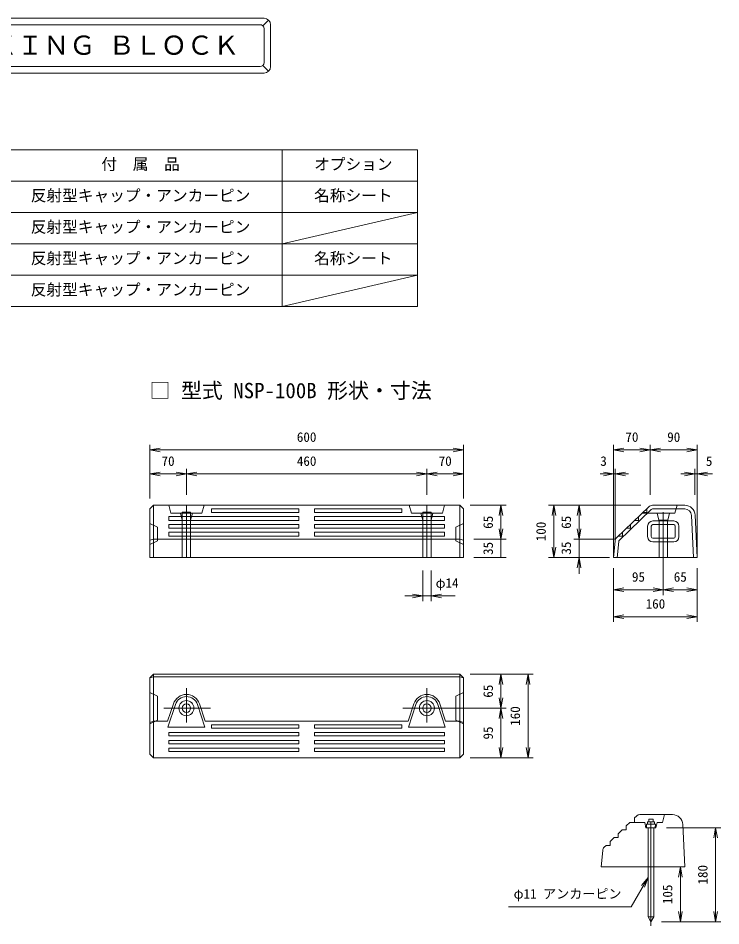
# Model space of a CAD drawing. Units: millimetres, scale not verified. Extents: x 906 to 3469, y 453 to 2189.
# Drawn here: x 2125 to 3469, y 453 to 2189 of the extents above; entities that cross this region are included whole.
import ezdxf
from ezdxf.enums import TextEntityAlignment as Align

# ---------------------------------------------------------------- set-up
doc = ezdxf.new("R2010")
doc.units = ezdxf.units.MM
doc.header["$LTSCALE"] = 10
doc.layers.add('0_2', color=4, linetype='Continuous', lineweight=18)
doc.styles.add('ＭＳ ゴシック-5.0-0.0', font='')
doc.styles.get('ＭＳ ゴシック-5.0-0.0').set_extended_font_data('ＭＳ ゴシック-5.0-0.0')

msp = doc.modelspace()

# ---------------------------------------------------------------- linework, layer by layer
at = {"layer": '0_2'}
for p, q in [((1745.37, 2189.14), (2594.86, 2189.14)), ((1752.87, 2176.64), (2587.36, 2176.64)), ((2592.66, 2174.45), (2603.69, 2185.48)), ((2607.36, 2176.64), (2607.36, 2096.64)), ((2594.86, 2104.14), (2594.86, 2169.14)), ((1745.37, 2084.14), (2594.86, 2084.14)), ((1752.87, 2096.64), (2587.36, 2096.64)), ((2592.66, 2098.84), (2603.69, 2087.8)), ((1435.05, 1937.33), (2888.53, 1937.33)), ((2629.28, 1937.33), (2629.28, 1637.33)), ((2888.53, 1937.33), (2888.53, 1637.33)), ((1435.05, 1877.33), (2888.53, 1877.33)), ((1709.17, 1817.33), (2888.53, 1817.33)), ((2888.53, 1817.33), (2629.28, 1757.33)), ((1435.05, 1757.33), (2888.53, 1757.33)), ((1709.17, 1697.33), (2888.53, 1697.33)), ((2888.53, 1697.33), (2629.28, 1637.33)), ((1435.05, 1637.33), (2888.53, 1637.33)), ((2376.43, 1270.4), (2376.43, 1373.24)), ((2976.43, 1270.4), (2976.43, 1373.24)), ((3263.52, 1157.4), (3263.52, 1373.24)), ((3333.52, 1277.4), (3333.52, 1373.24)), ((3423.52, 1157.4), (3423.52, 1373.24)), ((2376.43, 1363.24), (2396.13, 1366.71)), ((2376.43, 1363.24), (2396.13, 1359.76)), ((2376.43, 1363.24), (2976.43, 1363.24)), ((2976.43, 1363.24), (2956.74, 1366.71)), ((2976.43, 1363.24), (2956.74, 1359.76)), ((3263.52, 1363.24), (3283.22, 1366.71)), ((3263.52, 1363.24), (3283.22, 1359.76)), ((3263.52, 1363.24), (3333.52, 1363.24)), ((3333.52, 1363.24), (3313.83, 1366.71)), ((3333.52, 1363.24), (3313.83, 1359.76)), ((3333.52, 1363.24), (3353.22, 1366.71)), ((3333.52, 1363.24), (3353.22, 1359.76)), ((3333.52, 1363.24), (3423.52, 1363.24)), ((3423.52, 1363.24), (3403.83, 1366.71)), ((3423.52, 1363.24), (3403.83, 1359.76)), ((2376.43, 1317.31), (2396.13, 1320.78)), ((2446.43, 1317.31), (2426.74, 1320.78)), ((2446.43, 1277.4), (2446.43, 1327.31)), ((2446.43, 1317.31), (2466.13, 1320.78)), ((2906.43, 1317.31), (2886.74, 1320.78)), ((2906.43, 1277.4), (2906.43, 1327.31)), ((2906.43, 1317.31), (2926.13, 1320.78)), ((2976.43, 1317.31), (2956.74, 1320.78)), ((3263.52, 1317.31), (3243.83, 1320.78)), ((3266.52, 1192.4), (3266.52, 1327.31)), ((3266.52, 1317.31), (3286.22, 1320.78)), ((3418.52, 1317.31), (3398.83, 1320.78)), ((3418.52, 1277.4), (3418.52, 1327.31)), ((3423.52, 1317.31), (3443.22, 1320.78)), ((2376.43, 1317.31), (2396.13, 1313.83)), ((2446.43, 1317.31), (2376.43, 1317.31)), ((2446.43, 1317.31), (2426.74, 1313.83)), ((2446.43, 1317.31), (2466.13, 1313.83)), ((2906.43, 1317.31), (2446.43, 1317.31)), ((2906.43, 1317.31), (2886.74, 1313.83)), ((2906.43, 1317.31), (2926.13, 1313.83)), ((2906.43, 1317.31), (2976.43, 1317.31)), ((2976.43, 1317.31), (2956.74, 1313.83)), ((3263.52, 1317.31), (3238.01, 1317.31)), ((3263.52, 1317.31), (3243.83, 1313.83)), ((3266.52, 1317.31), (3263.52, 1317.31)), ((3266.52, 1317.31), (3286.22, 1313.83)), ((3266.52, 1317.31), (3291.84, 1317.31)), ((3392.16, 1317.31), (3418.52, 1317.31)), ((3418.52, 1317.31), (3398.83, 1313.83)), ((3418.52, 1317.31), (3423.52, 1317.31)), ((3423.52, 1317.31), (3452.42, 1317.31)), ((3423.52, 1317.31), (3443.22, 1313.83)), ((2383.43, 1257.4), (2383.43, 1157.4)), ((2416.66, 1242.4), (2412.64, 1257.4)), ((2446.43, 1257.4), (2446.43, 1157.4)), ((2476.21, 1242.4), (2480.23, 1257.4)), ((2494.42, 1243.4), (2494.42, 1250.9)), ((2494.42, 1250.9), (2661.43, 1250.9)), ((2661.43, 1243.4), (2661.43, 1250.9)), ((2858.45, 1250.9), (2691.43, 1250.9)), ((2691.43, 1243.4), (2691.43, 1250.9)), ((2858.45, 1243.4), (2858.45, 1250.9)), ((2876.66, 1242.4), (2872.64, 1257.4)), ((2906.43, 1257.4), (2906.43, 1157.4)), ((2936.21, 1242.4), (2940.23, 1257.4)), ((2969.43, 1257.4), (2969.43, 1157.4)), ((2989.43, 1257.4), (3058.09, 1257.4)), ((3048.09, 1257.4), (3044.62, 1237.71)), ((3048.09, 1257.4), (3051.56, 1237.71)), ((3048.09, 1257.4), (3048.09, 1192.4)), ((3139.22, 1257.4), (3315.83, 1257.4)), ((3149.22, 1257.4), (3145.75, 1237.71)), ((3149.22, 1257.4), (3152.69, 1237.71)), ((3149.22, 1257.4), (3149.22, 1157.4)), ((3197.44, 1257.4), (3193.97, 1237.71)), ((3197.44, 1257.4), (3200.91, 1237.71)), ((3197.44, 1192.4), (3197.44, 1257.4)), ((3326.82, 1250.9), (3326.82, 1243.4)), ((3337.58, 1250.4), (3399.34, 1250.4)), ((3380.73, 1242.4), (3384.75, 1257.4)), ((2412.64, 1228.4), (2412.64, 1235.9)), ((2412.64, 1235.9), (2661.43, 1235.9)), ((2416.66, 1242.4), (2476.21, 1242.4)), ((2438.43, 1229.04), (2434.85, 1242.4)), ((2454.43, 1244.04), (2438.43, 1244.04)), ((2438.43, 1157.4), (2438.43, 1244.04)), ((2454.43, 1157.4), (2454.43, 1244.04)), ((2454.43, 1229.04), (2458.01, 1242.4)), ((2494.42, 1243.4), (2661.43, 1243.4)), ((2661.43, 1228.4), (2661.43, 1235.9)), ((2858.45, 1243.4), (2691.43, 1243.4)), ((2691.43, 1228.4), (2691.43, 1235.9)), ((2940.23, 1235.9), (2691.43, 1235.9)), ((2936.21, 1242.4), (2876.66, 1242.4)), ((2898.43, 1229.04), (2894.85, 1242.4)), ((2898.43, 1244.04), (2914.43, 1244.04)), ((2898.43, 1157.4), (2898.43, 1244.04)), ((2914.43, 1157.4), (2914.43, 1244.04)), ((2914.43, 1229.04), (2918.01, 1242.4)), ((2940.23, 1228.4), (2940.23, 1235.9)), ((3335.49, 1249.55), (3274.08, 1189.98)), ((3311.36, 1235.9), (3311.36, 1228.4)), ((3318.06, 1242.4), (3380.73, 1242.4)), ((3319.09, 1243.4), (3326.82, 1243.4)), ((3346.94, 1242.4), (3349.68, 1229.04)), ((3358.52, 1157.4), (3358.52, 1244.15)), ((3370.1, 1242.4), (3367.36, 1229.04)), ((3412.48, 1238.05), (3416.52, 1157.4)), ((2376.43, 1222.4), (2391.43, 1215.4)), ((2391.43, 1215.4), (2391.43, 1189.4)), ((2412.64, 1228.4), (2661.43, 1228.4)), ((2412.64, 1213.4), (2412.64, 1220.9)), ((2412.64, 1220.9), (2661.43, 1220.9)), ((2661.43, 1213.4), (2661.43, 1220.9)), ((2940.23, 1228.4), (2691.43, 1228.4)), ((2940.23, 1220.9), (2691.43, 1220.9)), ((2691.43, 1213.4), (2691.43, 1220.9)), ((2940.23, 1213.4), (2940.23, 1220.9)), ((2976.43, 1222.4), (2961.43, 1215.4)), ((2961.43, 1215.4), (2961.43, 1189.4)), ((3295.9, 1220.9), (3295.9, 1213.4)), ((3303.63, 1228.4), (3311.36, 1228.4)), ((3328.52, 1197.4), (3328.52, 1217.4)), ((3335.52, 1197.4), (3335.52, 1217.4)), ((3338.52, 1227.4), (3378.52, 1227.4)), ((3338.52, 1220.4), (3378.52, 1220.4)), ((3349.68, 1229.04), (3367.36, 1229.04)), ((3350.52, 1157.4), (3350.52, 1229.04)), ((3366.52, 1157.4), (3366.52, 1229.04)), ((3381.52, 1197.4), (3381.52, 1217.4)), ((3388.52, 1197.4), (3388.52, 1217.4)), ((2412.64, 1213.4), (2661.43, 1213.4)), ((2412.64, 1198.4), (2412.64, 1205.9)), ((2412.64, 1205.9), (2661.43, 1205.9)), ((2412.64, 1198.4), (2661.43, 1198.4)), ((2661.43, 1198.4), (2661.43, 1205.9)), ((2940.23, 1213.4), (2691.43, 1213.4)), ((2940.23, 1205.9), (2691.43, 1205.9)), ((2691.43, 1198.4), (2691.43, 1205.9)), ((2940.23, 1198.4), (2691.43, 1198.4)), ((2940.23, 1198.4), (2940.23, 1205.9)), ((3048.09, 1192.4), (3044.62, 1212.1)), ((3048.09, 1192.4), (3051.56, 1212.1)), ((3197.44, 1192.4), (3193.97, 1212.1)), ((3197.44, 1192.4), (3200.91, 1212.1)), ((3272.71, 1198.4), (3280.44, 1198.4)), ((3280.44, 1205.9), (3280.44, 1198.4)), ((3288.17, 1213.4), (3295.9, 1213.4)), ((2391.43, 1189.4), (2376.43, 1182.4)), ((2961.43, 1189.4), (2976.43, 1182.4)), ((2996.43, 1192.4), (3058.09, 1192.4)), ((3048.09, 1192.4), (3048.09, 1157.4)), ((3187.44, 1192.4), (3266.52, 1192.4)), ((3197.44, 1157.4), (3197.44, 1192.4)), ((3273.18, 1188.08), (3270.5, 1156.8)), ((3338.52, 1194.4), (3378.52, 1194.4)), ((3338.52, 1187.4), (3378.52, 1187.4)), ((3149.22, 1157.4), (3145.75, 1177.1)), ((3149.22, 1157.4), (3152.69, 1177.1)), ((2996.43, 1157.4), (3058.09, 1157.4)), ((3139.22, 1157.4), (3255.71, 1157.4)), ((3197.44, 1157.4), (3193.97, 1137.71)), ((3197.44, 1157.4), (3197.44, 1126.43)), ((3197.44, 1157.4), (3200.91, 1137.71)), ((3358.52, 1085.78), (3358.52, 1157.4)), ((2898.43, 1074.09), (2898.43, 1132.4)), ((2914.43, 1074.09), (2914.43, 1132.4)), ((3263.52, 1034.26), (3263.52, 1137.4)), ((3423.52, 1034.26), (3423.52, 1137.4)), ((3263.52, 1095.78), (3283.22, 1099.25)), ((3263.52, 1095.78), (3283.22, 1092.31)), ((3263.52, 1095.78), (3358.52, 1095.78)), ((3358.52, 1095.78), (3338.83, 1099.25)), ((3358.52, 1095.78), (3338.83, 1092.31)), ((3358.52, 1095.78), (3378.22, 1099.25)), ((3358.52, 1095.78), (3378.22, 1092.31)), ((3358.52, 1095.78), (3423.52, 1095.78)), ((3423.52, 1095.78), (3403.83, 1099.25)), ((3423.52, 1095.78), (3403.83, 1092.31)), ((2898.43, 1084.09), (2864.46, 1084.09)), ((2898.43, 1084.09), (2878.74, 1087.57)), ((2898.43, 1084.09), (2878.74, 1080.62)), ((2898.43, 1084.09), (2914.43, 1084.09)), ((2914.43, 1084.09), (2934.13, 1087.57)), ((2914.43, 1084.09), (2960.59, 1084.09)), ((2914.43, 1084.09), (2934.13, 1080.62)), ((3263.52, 1044.26), (3283.22, 1047.73)), ((3263.52, 1044.26), (3283.22, 1040.78)), ((3263.52, 1044.26), (3423.52, 1044.26)), ((3423.52, 1044.26), (3403.83, 1047.73)), ((3423.52, 1044.26), (3403.83, 1040.78)), ((2383.43, 929.4), (2376.4, 927.52)), ((2383.43, 774.4), (2383.43, 934.4)), ((2383.43, 929.4), (2676.43, 929.4)), ((2969.43, 929.4), (2676.43, 929.4)), ((2969.43, 774.4), (2969.43, 934.4)), ((2969.43, 929.4), (2976.46, 927.52)), ((2989.43, 934.4), (3109.89, 934.4)), ((3048.09, 934.4), (3044.62, 914.71)), ((3048.09, 934.4), (3051.56, 914.71)), ((3048.09, 934.4), (3048.09, 869.4)), ((3099.89, 934.4), (3096.42, 914.71)), ((3099.89, 934.4), (3103.36, 914.71)), ((3099.89, 934.4), (3099.89, 774.4)), ((2446.43, 842.26), (2446.43, 907.85)), ((2906.43, 842.26), (2906.43, 907.85)), ((2376.43, 899.4), (2391.43, 892.4)), ((2391.43, 892.4), (2391.43, 846.4)), ((2976.43, 899.4), (2961.43, 892.4)), ((2961.43, 892.4), (2961.43, 846.4)), ((3048.09, 869.4), (3044.62, 889.1)), ((3048.09, 869.4), (3051.56, 889.1)), ((2492.48, 869.4), (2403.25, 869.4)), ((2411.23, 833.27), (2425.33, 876.32)), ((2481.64, 833.27), (2467.54, 876.32)), ((2860.38, 869.4), (3058.09, 869.4)), ((2871.23, 833.27), (2885.33, 876.32)), ((2941.64, 833.27), (2927.54, 876.32)), ((3048.09, 869.4), (3044.62, 849.71)), ((3048.09, 869.4), (3051.56, 849.71)), ((3048.09, 869.4), (3048.09, 774.4)), ((2391.43, 846.4), (2376.43, 839.4)), ((2494.42, 837.56), (2661.43, 837.56)), ((2494.42, 831.25), (2494.42, 837.56)), ((2661.43, 831.25), (2661.43, 837.56)), ((2691.43, 831.25), (2691.43, 837.56)), ((2858.45, 837.56), (2691.43, 837.56)), ((2858.45, 831.25), (2858.45, 837.56)), ((2961.43, 846.4), (2976.43, 839.4)), ((2411.23, 833.27), (2481.64, 833.27)), ((2412.64, 822.56), (2661.43, 822.56)), ((2412.64, 816.25), (2412.64, 822.56)), ((2412.64, 816.25), (2661.43, 816.25)), ((2494.42, 831.25), (2661.43, 831.25)), ((2661.43, 816.25), (2661.43, 822.56)), ((2858.45, 831.25), (2691.43, 831.25)), ((2940.23, 822.56), (2691.43, 822.56)), ((2691.43, 816.25), (2691.43, 822.56)), ((2940.23, 816.25), (2691.43, 816.25)), ((2941.64, 833.27), (2871.23, 833.27)), ((2940.23, 816.25), (2940.23, 822.56)), ((2412.64, 807.56), (2661.43, 807.56)), ((2412.64, 801.25), (2412.64, 807.56)), ((2412.64, 801.25), (2661.43, 801.25)), ((2661.43, 801.25), (2661.43, 807.56)), ((2940.23, 807.56), (2691.43, 807.56)), ((2691.43, 801.25), (2691.43, 807.56)), ((2940.23, 801.25), (2691.43, 801.25)), ((2940.23, 801.25), (2940.23, 807.56)), ((2412.64, 792.56), (2661.43, 792.56)), ((2412.64, 786.25), (2412.64, 792.56)), ((2412.64, 786.25), (2661.43, 786.25)), ((2661.43, 786.25), (2661.43, 792.56)), ((2940.23, 792.56), (2691.43, 792.56)), ((2691.43, 786.25), (2691.43, 792.56)), ((2940.23, 786.25), (2691.43, 786.25)), ((2940.23, 786.25), (2940.23, 792.56)), ((3048.09, 774.4), (3044.62, 794.1)), ((3048.09, 774.4), (3051.56, 794.1)), ((3099.89, 774.4), (3096.42, 794.1)), ((3099.89, 774.4), (3103.36, 794.1)), ((2989.43, 774.4), (3109.89, 774.4)), ((3303.18, 659.31), (3306.97, 662.99)), ((3313.93, 665.81), (3375.85, 665.81)), ((3357.09, 650.81), (3361.11, 665.81)), ((3287.72, 644.31), (3294.42, 650.81)), ((3287.72, 644.31), (3287.72, 636.81)), ((3294.42, 650.81), (3323.3, 650.81)), ((3303.18, 659.31), (3303.18, 651.81)), ((3323.3, 650.81), (3325.35, 640.81)), ((3326.58, 640.81), (3326.21, 647.48)), ((3326.21, 647.48), (3343.54, 647.48)), ((3328.21, 652.14), (3328.21, 647.48)), ((3328.21, 652.14), (3341.54, 652.14)), ((3330.71, 656.81), (3339.05, 656.81)), ((3330.71, 656.81), (3330.71, 652.14)), ((3334.88, 565.81), (3334.88, 652.56)), ((3334.88, 453.03), (3334.88, 650.81)), ((3339.05, 656.81), (3339.05, 652.14)), ((3341.54, 652.14), (3341.54, 647.48)), ((3343.54, 647.48), (3343.18, 640.81)), ((3346.46, 650.81), (3344.41, 640.81)), ((3346.46, 650.81), (3357.09, 650.81)), ((3395.83, 646.81), (3399.88, 565.81)), ((3272.25, 629.31), (3279.99, 636.81)), ((3272.25, 629.31), (3272.25, 621.81)), ((3279.99, 636.81), (3287.72, 636.81)), ((3325.35, 640.81), (3344.41, 640.81)), ((3329.54, 640.81), (3329.54, 470.05)), ((3340.21, 640.81), (3340.21, 470.05)), ((3364.41, 640.81), (3468.56, 640.81)), ((3458.56, 640.81), (3455.08, 621.11)), ((3458.56, 640.81), (3462.03, 621.11)), ((3458.56, 460.81), (3458.56, 640.81)), ((3256.79, 614.31), (3264.52, 621.81)), ((3256.79, 614.31), (3256.79, 606.81)), ((3264.52, 621.81), (3272.25, 621.81)), ((3242.56, 597.09), (3239.88, 565.81)), ((3245.56, 603.41), (3249.06, 606.81)), ((3249.06, 606.81), (3256.79, 606.81)), ((3239.88, 565.81), (3399.88, 565.81)), ((3391.31, 565.81), (3387.84, 546.11)), ((3391.31, 565.81), (3394.79, 546.11)), ((3391.31, 565.81), (3391.31, 460.81)), ((3329.54, 545.81), (3297.13, 489.66)), ((3329.54, 545.81), (3316.69, 530.49)), ((3329.54, 545.81), (3322.7, 527.02)), ((3062.21, 489.66), (3297.13, 489.66)), ((3334.88, 460.81), (3329.54, 470.05)), ((3340.21, 470.05), (3329.54, 470.05)), ((3334.88, 460.81), (3340.21, 470.05)), ((3391.31, 460.81), (3387.84, 480.51)), ((3391.31, 460.81), (3394.79, 480.51)), ((3458.56, 460.81), (3455.08, 480.51)), ((3458.56, 460.81), (3462.03, 480.51)), ((3354.88, 460.81), (3468.56, 460.81))]:
    msp.add_line(p, q, dxfattribs=at)
at = {"layer": '0_2', "color": 2}
for p, q in [((2383.43, 1257.4), (2376.43, 1250.4)), ((2376.43, 1250.4), (2376.43, 1157.4)), ((2383.43, 1257.4), (2969.43, 1257.4)), ((2969.43, 1257.4), (2976.43, 1250.4)), ((2976.43, 1250.4), (2976.43, 1157.4)), ((3330.61, 1254.58), (3269.21, 1195)), ((3337.58, 1257.4), (3399.5, 1257.4)), ((3419.47, 1238.4), (3423.52, 1157.4)), ((2383.43, 1192.4), (2376.43, 1190.53)), ((2969.43, 1192.4), (2383.43, 1192.4)), ((2969.43, 1192.4), (2976.43, 1190.53)), ((3266.21, 1188.68), (3263.52, 1157.4)), ((2376.43, 1157.4), (2976.43, 1157.4)), ((3263.52, 1157.4), (3423.52, 1157.4)), ((2383.43, 934.4), (2376.43, 927.4)), ((2376.43, 927.4), (2376.43, 781.4)), ((2383.43, 934.4), (2969.43, 934.4)), ((2969.43, 934.4), (2976.43, 927.4)), ((2976.43, 927.4), (2976.43, 781.4)), ((2410.6, 844.26), (2421.51, 877.57)), ((2482.27, 844.26), (2471.36, 877.57)), ((2870.6, 844.26), (2881.51, 877.57)), ((2942.27, 844.26), (2931.36, 877.57)), ((2383.43, 844.26), (2376.43, 841.9)), ((2410.6, 844.26), (2383.43, 844.26)), ((2676.43, 844.26), (2482.27, 844.26)), ((2676.43, 844.26), (2870.6, 844.26)), ((2942.27, 844.26), (2969.43, 844.26)), ((2969.43, 844.26), (2976.43, 841.9)), ((2383.43, 774.4), (2376.43, 781.4)), ((2969.43, 774.4), (2976.43, 781.4)), ((2383.43, 774.4), (2969.43, 774.4))]:
    msp.add_line(p, q, dxfattribs=at)
at = {"layer": '0_2'}
for centre, radius in [((2446.43, 869.4), 14.37), ((2446.43, 869.4), 8), ((2906.43, 869.4), 14.37), ((2906.43, 869.4), 8)]:
    msp.add_circle(centre, radius, dxfattribs=at)
for centre, radius, start, end in [((2594.86, 2176.64), 12.5, 0, 90), ((2587.36, 2169.14), 7.5, 0, 90), ((2587.36, 2104.14), 7.5, 270, 0), ((2594.86, 2096.64), 12.5, 270, 0), ((3337.58, 1247.4), 3, 90, 134.13195), ((3399.5, 1237.4), 13, 2.86241, 90), ((3338.52, 1217.4), 10, 90, 180), ((3338.52, 1217.4), 3, 90, 180), ((3378.52, 1217.4), 10, 0, 90), ((3378.52, 1217.4), 3, 0, 90), ((3276.17, 1187.83), 3, 134.13195, 175.10091), ((3338.52, 1197.4), 10, 180, 270), ((3338.52, 1197.4), 3, 180, 270), ((3378.52, 1197.4), 3, 270, 0), ((3378.52, 1197.4), 10, 270, 0), ((2446.43, 869.4), 22.21, 18.13217, 161.86783), ((2906.43, 869.4), 22.21, 18.13217, 161.86783), ((3313.93, 655.81), 10, 90, 134.13195), ((3375.85, 645.81), 20, 2.86241, 90), ((3252.52, 596.23), 10, 134.13195, 175.10091)]:
    msp.add_arc(centre, radius, start, end, dxfattribs=at)
at = {"layer": '0_2', "color": 2}
for centre, radius, start, end in [((3337.58, 1247.4), 10, 90, 134.13195), ((3399.5, 1237.4), 20, 2.86241, 90), ((3276.17, 1187.83), 10, 134.13195, 175.10091), ((2446.43, 869.4), 26.23, 18.13217, 161.86783), ((2906.43, 869.4), 26.23, 18.13217, 161.86783)]:
    msp.add_arc(centre, radius, start, end, dxfattribs=at)

# ---------------------------------------------------------------- texts
at = {"layer": '0_2', "color": 7, "style": 'ＭＳ ゴシック-5.0-0.0'}
for s, height, p in [('ＰＡＲＫＩＮＧ ＢＬＯＣＫ', 36.66, (1922.48, 2108.14)), ('付\u3000属\u3000品', 21.99, (2283.77, 1892.33)), ('オプション', 21.99, (2690.65, 1892.33)), ('反射型キャップ・アンカーピン', 21.99, (2148.77, 1832.33)), ('名称シート', 21.99, (2690.65, 1832.33)), ('反射型キャップ・アンカーピン', 21.99, (2148.77, 1772.33)), ('反射型キャップ・アンカーピン', 21.99, (2148.77, 1712.33)), ('名称シート', 21.99, (2690.65, 1712.33)), ('反射型キャップ・アンカーピン', 21.99, (2148.77, 1652.33)), ('□ 型式 NSP-100B 形状・寸法', 29.33, (2376.05, 1453.4)), ('600', 18.33, (2657.68, 1373.24)), ('70', 18.33, (3286.02, 1373.24)), ('90', 18.33, (3366.02, 1373.24)), ('70', 18.33, (2398.93, 1327.31)), ('460', 18.33, (2657.68, 1327.31)), ('70', 18.33, (2928.93, 1327.31)), ('3', 18.33, (3238.01, 1327.31)), ('5', 18.33, (3439.92, 1327.31)), ('95', 18.33, (3298.52, 1105.78)), ('65', 18.33, (3378.52, 1105.78)), ('φ14', 18.33, (2923.09, 1094.09)), ('160', 18.33, (3324.77, 1054.26)), ('φ11 アンカーピン', 18.33, (3072.21, 499.66))]:
    msp.add_text(s, height=height, dxfattribs=at).set_placement(p, align=Align.BOTTOM_LEFT)
for s, p in [('65', (3038.09, 1212.4)), ('65', (3187.44, 1212.4)), ('100', (3139.22, 1188.65)), ('35', (3038.09, 1162.4)), ('35', (3187.44, 1163.1)), ('65', (3038.09, 889.4)), ('160', (3089.89, 835.65)), ('95', (3038.09, 809.4)), ('180', (3448.56, 532.06)), ('105', (3381.31, 494.56))]:
    msp.add_text(s, height=18.33, rotation=90, dxfattribs=at).set_placement(p, align=Align.BOTTOM_LEFT)

doc.saveas('drawing.dxf')
